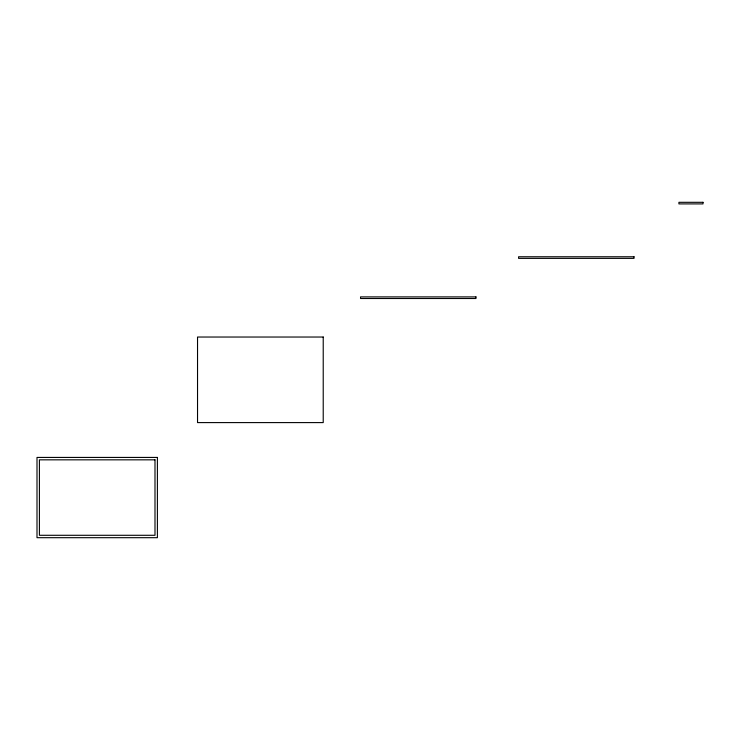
<?xml version="1.0" encoding="UTF-8"?>
<svg xmlns="http://www.w3.org/2000/svg" width="740" height="740" viewBox="0 0 740 740"><rect width="100%" height="100%" fill="white"/><g stroke="black" fill="none" stroke-linecap="round" stroke-linejoin="round"><path stroke-width="1.11" d="M703 202.307L678.922 202.307L678.922 203.907L703 203.907L703 202.307M634.014 256.771L518.592 256.771L518.592 258.371L634.014 258.371L634.014 256.771M475.968 296.897L360.546 296.897L360.546 298.507L475.968 298.507L475.968 296.897M323.223 337.033L197.534 337.033L197.534 422.596L323.223 422.596L323.223 337.033M157.398 457.431L37 457.431L37 537.693L157.398 537.693L157.398 457.431M154.993 459.836L39.405 459.836L39.405 535.288L154.993 535.288L154.993 459.836"/></g></svg>
